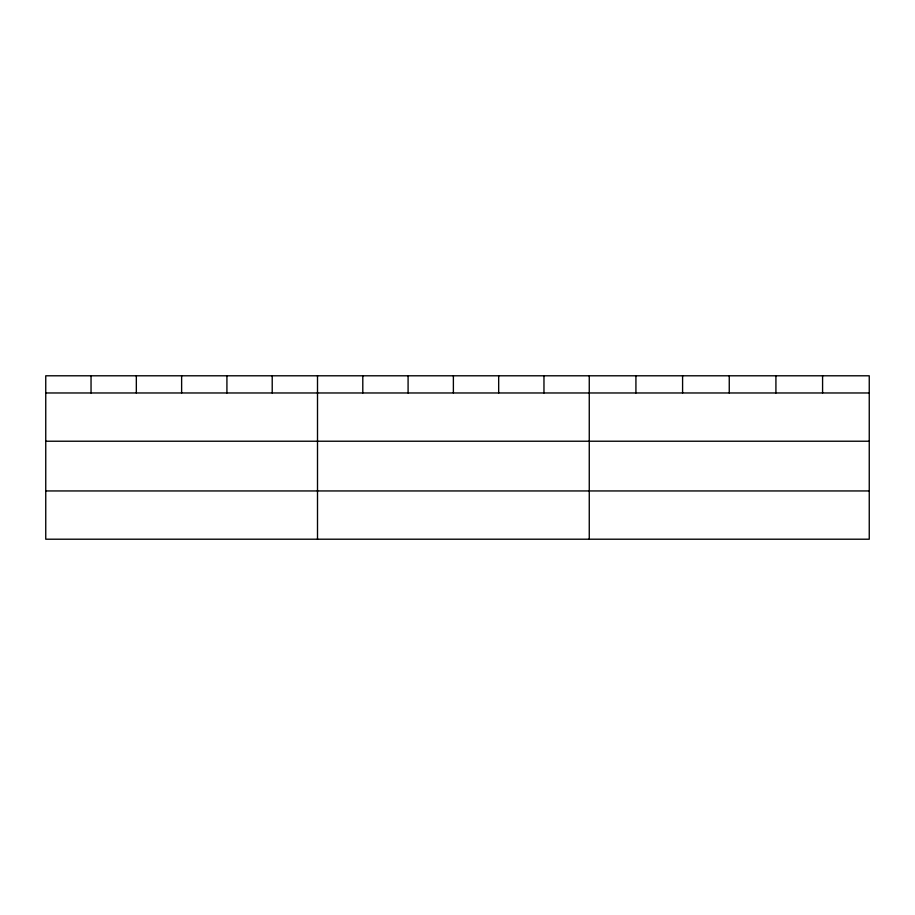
<?xml version="1.0" encoding="UTF-8"?>
<svg xmlns="http://www.w3.org/2000/svg" width="915" height="915" viewBox="0 0 915 915"><rect width="100%" height="100%" fill="white"/><g stroke="black" fill="none" stroke-linecap="round" stroke-linejoin="round"><path stroke-width="1.37" d="M869.25 441.224L869.25 375.791L45.75 375.791L45.75 539.21L869.25 539.21L869.25 441.224L45.75 441.224M45.75 392.97L869.25 392.97M45.75 490.943L869.25 490.943M822.585 375.791L822.585 392.97M775.92 375.791L775.92 392.97M729.255 375.791L729.255 392.97M682.59 375.791L682.59 392.97M635.925 375.791L635.925 392.97M589.26 375.791L589.26 539.21M543.968 375.791L543.968 392.97M498.675 375.791L498.675 392.97M453.382 375.791L453.382 392.97M408.09 375.791L408.09 392.97M362.798 375.791L362.798 392.97M317.505 375.791L317.505 539.21M272.213 375.791L272.213 392.97M226.92 375.791L226.92 392.97M181.628 375.791L181.628 392.97M136.335 375.791L136.335 392.97M91.043 375.791L91.043 392.97"/></g></svg>
